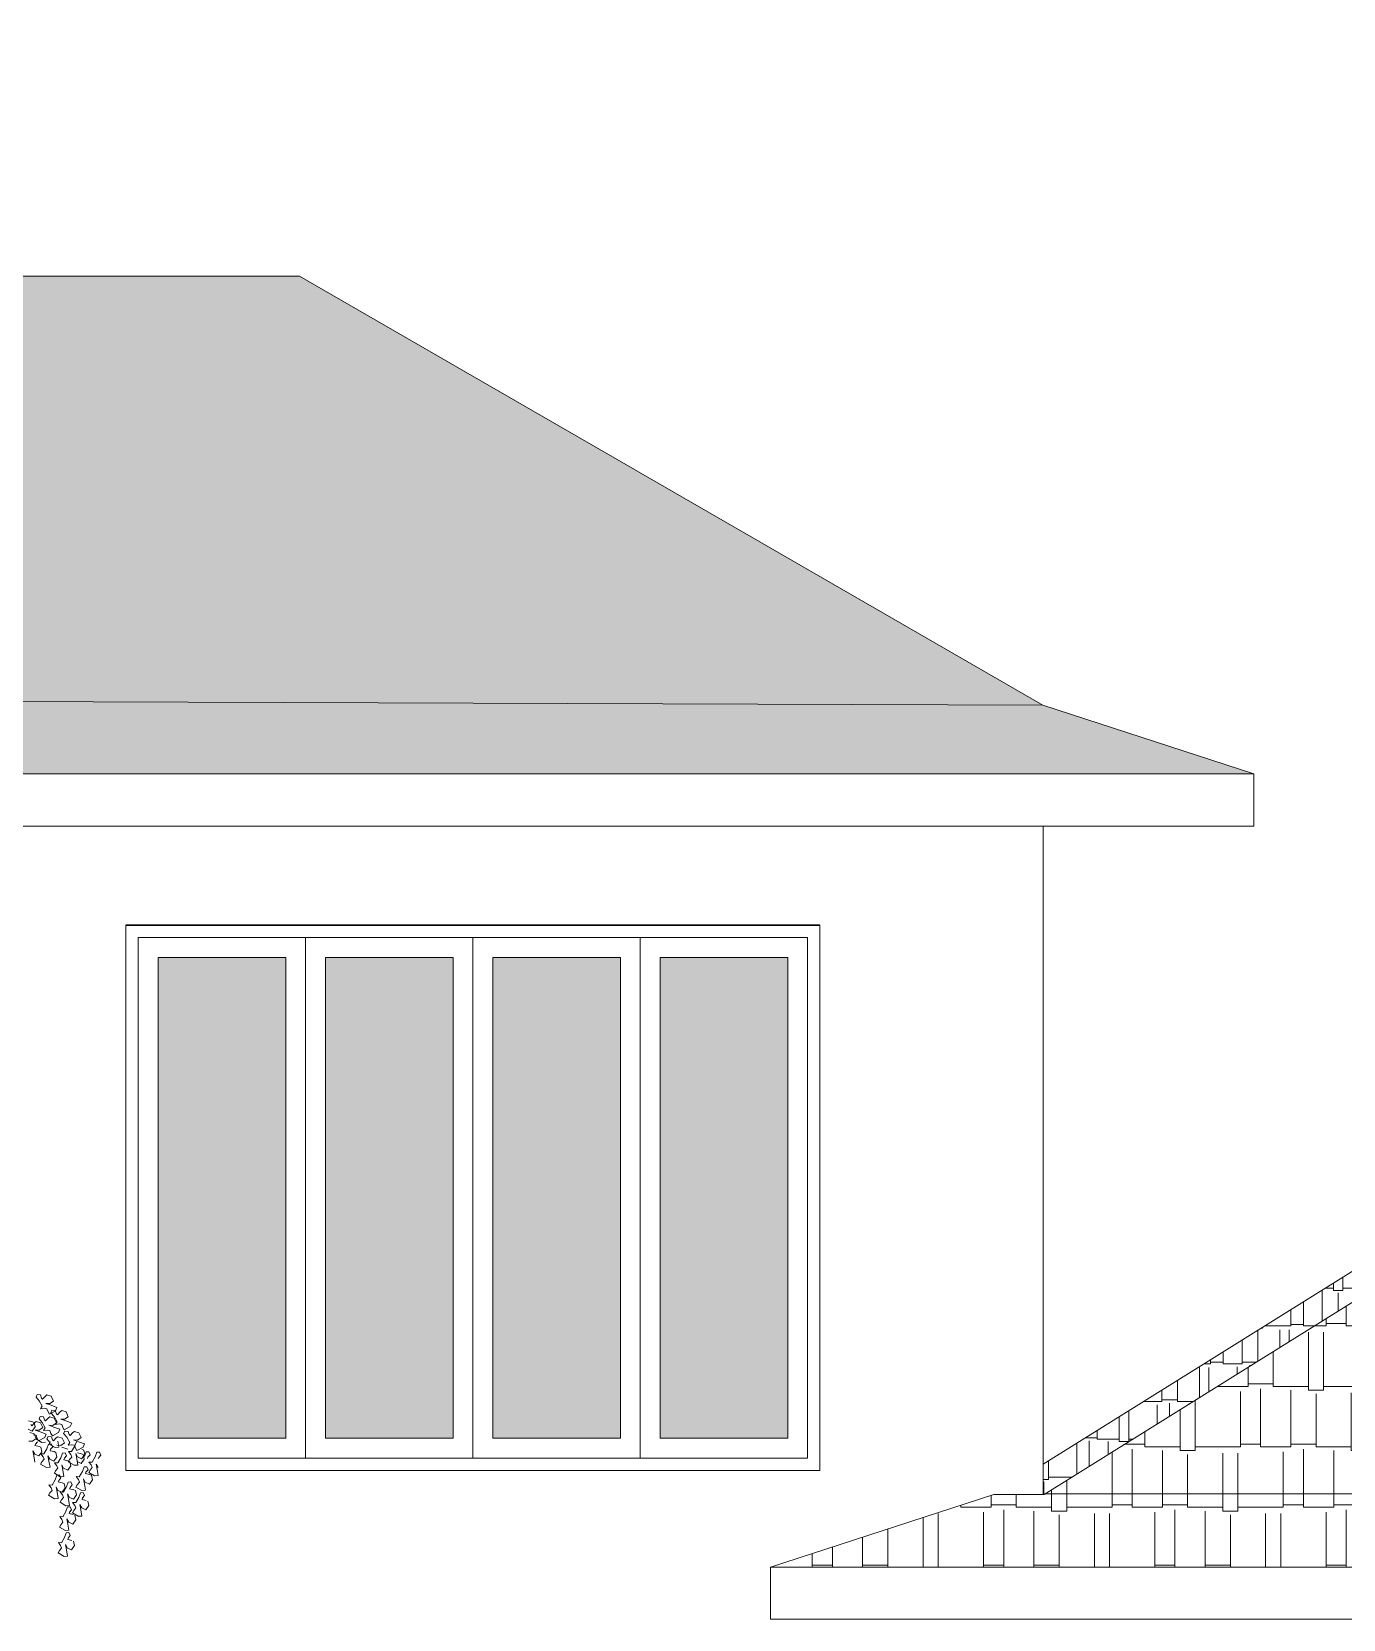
# Model space of a CAD drawing. Header units: metres. Extents: x -44 to 358, y -286 to 66.
# Drawn here: x 270.15 to 275.44, y 10.87 to 17.27 of the extents above; entities that cross this region are included whole.
import ezdxf

# ---------------------------------------------------------------- set-up
doc = ezdxf.new("R2010")
doc.units = ezdxf.units.M
doc.header["$LTSCALE"] = 0.3
doc.linetypes.add('CONTINU', pattern=[0])
for name, color, linetype, lineweight in [('A-WALL', 7, 'Continuous', 30), ('arbustos', 95, 'Continuous', 0), ('EL1', 150, 'Continuous', 13), ('EL3', 116, 'Continuous', 5)]:
    doc.layers.add(name, color=color, linetype=linetype, lineweight=lineweight)
doc.layers.add('matas', color=74, linetype='Continuous', lineweight=0, transparency=0.6)
pattern_1 = [(0, (-85.7094, -28.18395), (0.51816, 0.24384), [0.12192, -0.1016, 0.14224, -0.06096, 0.18288, -0.08128]), (0, (-85.58747, -28.17379), (0.51816, 0.24384), [0.1016, -0.38608, 0.08128, -0.12192]), (0, (-85.34363, -28.19919), (0.51816, 0.24384), [0.06096, -0.62992]), (90, (-85.70939, -28.18395), (-0.17272, 0.24384), [0.23368, -0.74168]), (90, (-85.58747, -28.18395), (-0.17272, 0.24384), [0.2286, -0.74676]), (90, (-85.48587, -28.18395), (-0.17272, 0.24384), [0.21336, -0.762]), (90, (-85.34363, -28.19919), (-0.17272, 0.24384), [0.23368, -0.74168]), (90, (-85.28267, -28.19919), (-0.17272, 0.24384), [0.23368, -0.74168]), (90, (-85.09979, -28.18395), (-0.17272, 0.24384), [0.22352, -0.75184])]

# ---------------------------------------------------------------- blocks, each defined once
blk = doc.blocks.new('A$C4E4C09DE')
at = {"layer": 'matas', "color": 97, "linetype": 'CONTINU', "true_color": 0x467138}
for p, q in [((22.44, 69.36), (21.4, 67.31)), ((24.34, 69.88), (22.44, 69.36)), ((24.99, 69.34), (24.34, 69.88)), ((26.19, 67.98), (24.99, 69.34)), ((27.13, 69.76), (26.64, 68.42)), ((28.58, 69.84), (27.13, 69.76)), ((29.03, 68.77), (28.58, 69.84)), ((15.78, 62.79), (14.74, 60.75)), ((17.67, 63.31), (15.78, 62.79)), ((18.33, 62.77), (17.67, 63.31)), ((19.53, 61.42), (18.33, 62.77)), ((22.42, 65.42), (19.82, 64.54)), ((19.82, 64.54), (20.43, 63.11)), ((20.47, 63.2), (19.98, 61.86)), ((20.43, 63.11), (22.98, 61.56)), ((21.92, 63.27), (20.47, 63.2)), ((20.93, 60.6), (22.37, 62.2)), ((21.4, 67.31), (22.96, 66.13)), ((22.37, 62.2), (21.92, 63.27)), ((24.66, 66.12), (22.42, 65.42)), ((22.96, 66.13), (24.66, 66.12)), ((22.98, 61.56), (23.62, 62.54)), ((23.62, 62.54), (24.12, 63.88)), ((24.12, 63.88), (25.31, 64.05)), ((25.31, 64.05), (26.91, 63.76)), ((26.64, 68.42), (26.19, 67.98)), ((26.21, 64.93), (27.6, 67.16)), ((26.91, 63.76), (26.21, 64.93)), ((27.6, 67.16), (29.03, 68.77)), ((15.75, 58.85), (13.16, 57.98)), ((13.16, 57.98), (13.76, 56.54)), ((13.76, 56.54), (16.32, 54.99)), ((14.74, 60.75), (16.29, 59.56)), ((17.99, 59.55), (15.75, 58.85)), ((16.29, 59.56), (17.99, 59.55)), ((16.32, 54.99), (16.96, 55.97)), ((16.96, 55.97), (17.45, 57.31)), ((17.45, 57.31), (18.65, 57.48)), ((20.81, 56), (18.22, 55.13)), ((18.65, 57.48), (20.25, 57.2)), ((19.98, 61.86), (19.53, 61.42)), ((19.55, 58.37), (20.93, 60.6)), ((20.25, 57.2), (19.55, 58.37)), ((20.84, 59.94), (19.8, 57.9)), ((19.8, 57.9), (21.35, 56.71)), ((23.06, 56.7), (20.81, 56)), ((22.73, 60.46), (20.84, 59.94)), ((21.35, 56.71), (23.06, 56.7)), ((23.39, 59.92), (22.73, 60.46)), ((24.59, 58.57), (23.39, 59.92)), ((25.04, 59.01), (24.59, 58.57)), ((24.61, 55.52), (26, 57.75)), ((25.31, 54.35), (24.61, 55.52)), ((25.53, 60.35), (25.04, 59.01)), ((26.98, 60.42), (25.53, 60.35)), ((26.71, 57.66), (25.67, 55.61)), ((25.67, 55.61), (27.22, 54.43)), ((26, 57.75), (27.43, 59.35)), ((28.6, 58.18), (26.71, 57.66)), ((27.43, 59.35), (26.98, 60.42)), ((29.25, 57.64), (28.6, 58.18)), ((29.44, 57.73), (28.95, 55.83)), ((28.95, 55.83), (30.2, 53.9)), ((30.45, 56.28), (29.25, 57.64)), ((30.24, 58.02), (29.44, 57.73)), ((32.01, 58.38), (30.24, 58.02)), ((30.9, 56.72), (30.45, 56.28)), ((9.89, 50.01), (7.3, 49.13)), ((7.3, 49.13), (7.9, 47.7)), ((9.92, 53.95), (8.88, 51.9)), ((8.88, 51.9), (10.43, 50.72)), ((12.14, 50.71), (9.89, 50.01)), ((11.81, 54.47), (9.92, 53.95)), ((10.43, 50.72), (12.14, 50.71)), ((11.54, 47.95), (10.87, 49.99)), ((11.1, 47.13), (11.59, 48.47)), ((11.59, 48.47), (12.79, 48.64)), ((12.47, 53.93), (11.81, 54.47)), ((13.67, 52.57), (12.47, 53.93)), ((12.79, 48.64), (14.39, 48.36)), ((14.12, 53.01), (13.67, 52.57)), ((13.69, 49.52), (15.08, 51.76)), ((14.39, 48.36), (13.69, 49.52)), ((14.61, 54.35), (14.12, 53.01)), ((16.06, 54.43), (14.61, 54.35)), ((15.08, 51.76), (16.51, 53.36)), ((16.51, 53.36), (16.06, 54.43)), ((17.11, 51.38), (16.07, 49.33)), ((16.07, 49.33), (17.62, 48.14)), ((19, 51.89), (17.11, 51.38)), ((18.22, 55.13), (18.82, 53.69)), ((18.99, 50.01), (18.45, 47.33)), ((18.82, 53.69), (21.38, 52.14)), ((19.66, 51.35), (19, 51.89)), ((20.86, 50), (19.66, 51.35)), ((20, 47.13), (22.62, 48.57)), ((21.31, 50.44), (20.86, 50)), ((21.71, 48.71), (21.05, 47.42)), ((21.8, 51.78), (21.31, 50.44)), ((21.38, 52.14), (22.02, 53.12)), ((22.86, 48.57), (21.71, 48.71)), ((23.25, 51.86), (21.8, 51.78)), ((22.02, 53.12), (22.51, 54.46)), ((22.62, 48.57), (22.09, 49.62)), ((22.27, 49.18), (23.7, 50.78)), ((22.51, 54.46), (23.71, 54.63)), ((23.53, 46.52), (22.86, 48.57)), ((23.7, 50.78), (23.25, 51.86)), ((23.71, 54.63), (25.31, 54.35)), ((26.68, 53.72), (24.08, 52.84)), ((24.08, 52.84), (24.69, 51.41)), ((24.31, 49.32), (25.85, 49.13)), ((24.69, 51.41), (27.25, 49.86)), ((25.85, 49.13), (28.47, 50.57)), ((28.92, 54.41), (26.68, 53.72)), ((27.22, 54.43), (28.92, 54.41)), ((27.25, 49.86), (27.89, 50.84)), ((27.7, 49.42), (28.62, 48.32)), ((27.89, 50.84), (28.38, 52.18)), ((29.37, 52.8), (28.33, 50.76)), ((28.33, 50.76), (29.88, 49.57)), ((28.38, 52.18), (29.57, 52.35)), ((28.62, 48.32), (28.78, 47.71)), ((31.26, 53.32), (29.37, 52.8)), ((29.88, 49.57), (31.58, 49.56)), ((30.2, 53.9), (32, 54.66)), ((0.66, 45.86), (0, 44.57)), ((0, 44.57), (0.91, 43.47)), ((1.82, 45.71), (0.66, 45.86)), ((0.91, 43.47), (1.07, 42.86)), ((2.48, 43.67), (1.82, 45.71)), ((3.72, 41.35), (2.48, 43.67)), ((5.32, 45.86), (4.66, 44.57)), ((4.66, 44.57), (5.58, 43.47)), ((6.48, 45.71), (5.32, 45.86)), ((5.58, 43.47), (5.74, 42.86)), ((7.15, 43.67), (6.48, 45.71)), ((7.56, 46.48), (7.06, 44.58)), ((7.06, 44.58), (8.32, 42.66)), ((7.7, 44.48), (7.2, 42.59)), ((7.2, 42.59), (8.45, 40.66)), ((8.35, 46.78), (7.56, 46.48)), ((8.49, 44.78), (7.7, 44.48)), ((7.9, 47.7), (10.46, 46.15)), ((8.32, 42.66), (10.12, 43.41)), ((8.45, 40.66), (10.25, 41.41)), ((10.27, 45.14), (8.49, 44.78)), ((10.46, 42.59), (9.92, 39.9)), ((10.12, 43.41), (10.98, 44.88)), ((10.46, 46.15), (11.1, 47.13)), ((10.98, 44.88), (10.46, 42.59)), ((12.78, 45.63), (11.54, 47.95)), ((12.64, 43.29), (13.1, 44.41)), ((13.56, 42.2), (12.64, 43.29)), ((14.14, 45.66), (12.78, 45.63)), ((13.1, 44.41), (14.14, 45.66)), ((14.22, 41.64), (13.42, 41.34)), ((14.09, 41.15), (13.56, 42.2)), ((15.99, 42), (14.22, 41.64)), ((17.08, 47.44), (14.49, 46.56)), ((15.58, 45), (14.92, 43.71)), ((14.92, 43.71), (15.83, 42.61)), ((16.73, 44.86), (15.58, 45)), ((15.83, 42.61), (15.99, 42)), ((17.4, 42.81), (16.73, 44.86)), ((18.64, 40.49), (17.4, 42.81)), ((17.62, 48.14), (19.33, 48.13)), ((18.45, 47.33), (20, 47.13)), ((19.55, 45.05), (19.05, 43.16)), ((19.05, 43.16), (20.31, 41.23)), ((20.34, 45.35), (19.55, 45.05)), ((20.31, 41.23), (22.11, 41.98)), ((22.12, 45.71), (20.34, 45.35)), ((21.05, 47.42), (21.96, 46.32)), ((21.96, 46.32), (22.12, 45.71)), ((22.11, 41.98), (22.97, 43.45)), ((22.97, 43.45), (22.45, 41.16)), ((24.77, 44.2), (23.53, 46.52)), ((24.63, 41.86), (25.09, 42.98)), ((25.55, 40.77), (24.63, 41.86)), ((26.13, 44.23), (24.77, 44.2)), ((25.09, 42.98), (26.13, 44.23)), ((26.21, 47.05), (25.71, 45.15)), ((25.71, 45.15), (26.96, 43.23)), ((27, 47.35), (26.21, 47.05)), ((26.96, 43.23), (28.77, 43.98)), ((28.78, 47.71), (27, 47.35)), ((29.11, 43.16), (28.57, 40.47)), ((28.77, 43.98), (29.63, 45.45)), ((29.63, 45.45), (29.11, 43.16)), ((1.4, 38.31), (0.86, 35.63)), ((0.86, 35.63), (2.41, 35.43)), ((1.06, 39.13), (1.92, 40.6)), ((1.92, 40.6), (1.4, 38.31)), ((2.41, 35.43), (5.03, 36.87)), ((3.83, 35.64), (3.33, 33.74)), ((3.59, 39.01), (4.04, 40.13)), ((4.5, 37.92), (3.59, 39.01)), ((5.09, 41.38), (3.72, 41.35)), ((4.62, 35.93), (3.83, 35.64)), ((4.04, 40.13), (5.09, 41.38)), ((5.03, 36.87), (4.5, 37.92)), ((6.4, 36.3), (4.62, 35.93)), ((5.98, 39.3), (5.33, 38)), ((5.33, 38), (6.24, 36.91)), ((7.14, 39.15), (5.98, 39.3)), ((6.24, 36.91), (6.4, 36.3)), ((7.81, 37.11), (7.14, 39.15)), ((9.05, 34.79), (7.81, 37.11)), ((10.41, 34.82), (9.05, 34.79)), ((9.37, 33.57), (10.41, 34.82)), ((9.92, 39.9), (11.47, 39.71)), ((11.47, 39.71), (14.09, 41.15)), ((13.42, 41.34), (12.93, 39.45)), ((12.93, 39.45), (14.18, 37.52)), ((14.18, 37.52), (15.98, 38.27)), ((16.32, 37.45), (15.78, 34.77)), ((15.78, 34.77), (17.33, 34.57)), ((15.98, 38.27), (16.84, 39.74)), ((16.84, 39.74), (16.32, 37.45)), ((17.71, 35.3), (17.05, 34.01)), ((17.33, 34.57), (19.95, 36.01)), ((18.86, 35.15), (17.71, 35.3)), ((18.51, 38.16), (18.96, 39.27)), ((19.42, 37.06), (18.51, 38.16)), ((20.01, 40.52), (18.64, 40.49)), ((19.53, 33.11), (18.86, 35.15)), ((18.96, 39.27), (20.01, 40.52)), ((19.95, 36.01), (19.42, 37.06)), ((22.45, 41.16), (21.91, 38.48)), ((21.91, 38.48), (23.46, 38.28)), ((23.46, 38.28), (26.08, 39.72)), ((26.08, 39.72), (25.55, 40.77)), ((3.33, 33.74), (4.59, 31.82)), ((4.59, 31.82), (6.39, 32.57)), ((6.73, 31.75), (6.19, 29.06)), ((6.19, 29.06), (7.74, 28.87)), ((6.39, 32.57), (7.25, 34.04)), ((7.13, 28.05), (6.47, 26.76)), ((7.25, 34.04), (6.73, 31.75)), ((8.28, 27.91), (7.13, 28.05)), ((7.74, 28.87), (10.36, 30.31)), ((8.95, 25.87), (8.28, 27.91)), ((8.91, 32.45), (9.37, 33.57)), ((9.83, 31.35), (8.91, 32.45)), ((10.36, 30.31), (9.83, 31.35)), ((10.49, 28.79), (10, 26.89)), ((11.29, 29.08), (10.49, 28.79)), ((13.06, 29.44), (11.29, 29.08)), ((12.65, 32.44), (11.99, 31.15)), ((11.99, 31.15), (12.9, 30.05)), ((13.81, 32.3), (12.65, 32.44)), ((12.9, 30.05), (13.06, 29.44)), ((14.47, 30.25), (13.81, 32.3)), ((15.71, 27.94), (14.47, 30.25)), ((15.55, 31.64), (15.05, 29.74)), ((15.05, 29.74), (16.31, 27.82)), ((16.34, 31.94), (15.55, 31.64)), ((17.08, 27.96), (15.71, 27.94)), ((16.03, 26.72), (17.08, 27.96)), ((16.31, 27.82), (18.11, 28.57)), ((18.12, 32.3), (16.34, 31.94)), ((17.05, 34.01), (17.96, 32.91)), ((18.45, 27.75), (17.91, 25.06)), ((17.96, 32.91), (18.12, 32.3)), ((18.11, 28.57), (18.97, 30.04)), ((18.97, 30.04), (18.45, 27.75)), ((20.77, 30.79), (19.53, 33.11)), ((20.64, 28.45), (21.09, 29.57)), ((21.55, 27.36), (20.64, 28.45)), ((22.13, 30.82), (20.77, 30.79)), ((21.09, 29.57), (22.13, 30.82)), ((4.97, 24.4), (4.47, 22.5)), ((4.47, 22.5), (5.73, 20.58)), ((5.73, 20.58), (7.53, 21.33)), ((7.54, 25.06), (5.77, 24.69)), ((6.47, 26.76), (7.38, 25.67)), ((7.38, 25.67), (7.54, 25.06)), ((7.53, 21.33), (8.39, 22.8)), ((8.39, 22.8), (7.87, 20.51)), ((10.19, 23.55), (8.95, 25.87)), ((10, 26.89), (11.25, 24.96)), ((10.06, 21.21), (10.51, 22.33)), ((10.97, 20.11), (10.06, 21.21)), ((11.56, 23.57), (10.19, 23.55)), ((10.51, 22.33), (11.56, 23.57)), ((11.25, 24.96), (13.05, 25.72)), ((12.55, 21.68), (11.89, 20.39)), ((13.7, 21.54), (12.55, 21.68)), ((13.39, 24.89), (12.85, 22.21)), ((12.85, 22.21), (14.4, 22.01)), ((13.05, 25.72), (13.91, 27.18)), ((13.91, 27.18), (13.39, 24.89)), ((14.37, 19.49), (13.7, 21.54)), ((14.4, 22.01), (17.02, 23.46)), ((15.58, 25.6), (16.03, 26.72)), ((16.49, 24.5), (15.58, 25.6)), ((17.02, 23.46), (16.49, 24.5)), ((17.91, 25.06), (19.46, 24.87)), ((19.46, 24.87), (22.08, 26.31)), ((22.08, 26.31), (21.55, 27.36)), ((7.87, 20.51), (7.33, 17.82)), ((7.33, 17.82), (8.88, 17.63)), ((8.88, 17.63), (11.5, 19.07)), ((10.39, 18.02), (9.89, 16.13)), ((9.89, 16.13), (11.15, 14.2)), ((11.5, 19.07), (10.97, 20.11)), ((11.15, 14.2), (12.95, 14.96)), ((12.96, 18.68), (11.19, 18.32)), ((11.89, 20.39), (12.8, 19.29)), ((13.29, 14.13), (12.75, 11.45)), ((12.8, 19.29), (12.96, 18.68)), ((12.95, 14.96), (13.81, 16.42)), ((13.81, 16.42), (13.29, 14.13)), ((15.61, 17.18), (14.37, 19.49)), ((15.48, 14.84), (15.93, 15.96)), ((16.39, 13.74), (15.48, 14.84)), ((16.97, 17.2), (15.61, 17.18)), ((15.93, 15.96), (16.97, 17.2)), ((13.15, 7.43), (11.38, 7.07)), ((12.74, 10.43), (12.08, 9.14)), ((12.08, 9.14), (12.99, 8.04)), ((13.89, 10.28), (12.74, 10.43)), ((12.75, 11.45), (14.3, 11.25)), ((12.99, 8.04), (13.15, 7.43)), ((14.56, 8.24), (13.89, 10.28)), ((14.3, 11.25), (16.92, 12.69)), ((15.8, 5.92), (14.56, 8.24)), ((16.92, 12.69), (16.39, 13.74)), ((10.58, 6.77), (10.08, 4.87)), ((10.08, 4.87), (11.34, 2.95)), ((11.34, 2.95), (13.14, 3.7)), ((13.48, 2.88), (12.94, 0.19)), ((12.94, 0.19), (14.49, 0)), ((13.14, 3.7), (14, 5.17)), ((14, 5.17), (13.48, 2.88)), ((14.49, 0), (17.11, 1.44)), ((15.67, 3.58), (16.12, 4.7)), ((16.58, 2.49), (15.67, 3.58)), ((17.16, 5.95), (15.8, 5.92)), ((16.12, 4.7), (17.16, 5.95)), ((17.11, 1.44), (16.58, 2.49))]:
    blk.add_line(p, q, dxfattribs=at)

msp = doc.modelspace()

# ---------------------------------------------------------------- hatches: boundary and pattern name
at = {"layer": 'EL1'}
h = msp.add_hatch(dxfattribs=at)
h.set_pattern_fill('AR-RSHKE', color=256, scale=0.0008)
h.set_pattern_definition(pattern_1)
h.paths.add_polyline_path([(271.2261589, 16.284533), (256.4761589, 16.284533), (254.7673386, 17.2711209), (252.7581597, 17.2711209), (248.2100085, 14.6452446), (247.0761589, 14.2768345), (275.0761589, 14.2768345), (274.2240432, 14.5537037)])
at = {"layer": 'EL1', "transparency": 33554572}
h = msp.add_hatch(color=256, dxfattribs=at)
h.dxf.hatch_style = 1
h.set_gradient(color1=(202, 249, 252), color2=(229, 255, 255), tint=1, name='CYLINDER')
h.paths.add_polyline_path([(271.8455589, 13.5365421), (271.3305589, 13.5365421), (271.3305589, 11.5965421), (271.8455589, 11.5965421)])
h.paths.add_polyline_path([(270.6555589, 13.5365421), (271.1705589, 13.5365421), (271.1705589, 11.5965421), (270.6555589, 11.5965421)])
h = msp.add_hatch(color=256, dxfattribs=at)
h.dxf.hatch_style = 1
h.set_gradient(color1=(202, 249, 252), color2=(229, 255, 255), tint=1, name='CYLINDER')
h.paths.add_polyline_path([(272.0055589, 13.5365421), (272.5205589, 13.5365421), (272.5205589, 11.5965421), (272.0055589, 11.5965421)])
h.paths.add_polyline_path([(273.1955589, 13.5365421), (272.6805589, 13.5365421), (272.6805589, 11.5965421), (273.1955589, 11.5965421)])
at = {"layer": 'EL1'}
h = msp.add_hatch(dxfattribs=at)
h.set_pattern_fill('AR-RSHKE', color=256, scale=0.0008)
h.set_pattern_definition(pattern_1)
h.paths.add_polyline_path([(278.8211589, 13.3694685), (277.4311589, 13.3694685), (274.2261589, 11.3667623), (274.2261589, 11.3692623), (274.0261589, 11.3692623), (273.1261589, 11.0768345), (282.9261589, 11.0768345), (282.0178242, 11.3719704)])
at = {"layer": 'EL3'}
h = msp.add_hatch(dxfattribs=at)
h.set_pattern_fill('AR-RSHKE', color=256, scale=0.0005)
h.set_pattern_definition([(0, (-85.70939, -28.18395), (0.32385, 0.1524), [0.0762, -0.0635, 0.0889, -0.0381, 0.1143, -0.0508]), (0, (-85.63319, -28.1776), (0.32385, 0.1524), [0.0635, -0.2413, 0.0508, -0.0762]), (0, (-85.48079, -28.19347), (0.32385, 0.1524), [0.0381, -0.3937]), (90, (-85.70939, -28.18395), (-0.10795, 0.1524), [0.14605, -0.46355]), (90, (-85.63319, -28.18395), (-0.10795, 0.1524), [0.142875, -0.466725]), (90, (-85.56969, -28.18395), (-0.10795, 0.1524), [0.13335, -0.47625]), (90, (-85.48079, -28.19347), (-0.10795, 0.1524), [0.14605, -0.46355]), (90, (-85.44269, -28.19347), (-0.10795, 0.1524), [0.14605, -0.46355]), (90, (-85.32839, -28.18395), (-0.10795, 0.1524), [0.1397, -0.4699])])
h.paths.add_polyline_path([(277.4311589, 13.3694685), (277.2311589, 13.3694685), (274.2261589, 11.4917361), (274.2261589, 11.3692623), (274.2301598, 11.3692623)])

# ---------------------------------------------------------------- linework, layer by layer
at = {"layer": 'A-WALL'}
msp.add_line((270.5255589, 13.6665421), (273.3255589, 13.6665421), dxfattribs=at)
at = {"layer": 'EL1'}
for p, q in [((271.2261589, 16.284533), (256.4761589, 16.284533)), ((274.2240432, 14.5537037), (271.2261589, 16.284533)), ((248.2100085, 14.6452446), (274.2240432, 14.5537037)), ((275.0761589, 14.2768345), (274.2240432, 14.5537037)), ((247.0761589, 14.2768345), (275.0761589, 14.2768345)), ((275.0761589, 14.0665421), (275.0761589, 14.2768345)), ((275.0761589, 14.0665421), (247.0761589, 14.0665421)), ((274.2261589, 14.0665421), (274.2261589, 11.3692623)), ((271.2505589, 13.6165421), (271.2505589, 11.5165421)), ((271.9255589, 13.6165421), (271.9255589, 11.5165421)), ((272.6005589, 13.6165421), (272.6005589, 11.5165421)), ((277.4311589, 13.3694685), (274.2301598, 11.3692623)), ((274.0261589, 11.3692623), (273.1261589, 11.0768345)), ((274.2301598, 11.3692623), (274.0261589, 11.3692623)), ((274.2344937, 11.3719704), (282.0179137, 11.3719704)), ((273.1261589, 11.0768345), (282.9261589, 11.0768345)), ((273.1261589, 11.0768345), (273.1261589, 10.8665421)), ((282.9261589, 10.8665421), (273.1261589, 10.8665421))]:
    msp.add_line(p, q, dxfattribs=at)
for points in [[(273.3255589, 13.6665421), (270.5255589, 13.6665421), (270.5255589, 11.4665421), (273.3255589, 11.4665421)], [(273.2755589, 13.6165421), (270.5755589, 13.6165421), (270.5755589, 11.5165421), (273.2755589, 11.5165421)], [(270.6555589, 13.5365421), (271.1705589, 13.5365421), (271.1705589, 11.5965421), (270.6555589, 11.5965421)], [(271.8455589, 13.5365421), (271.3305589, 13.5365421), (271.3305589, 11.5965421), (271.8455589, 11.5965421)], [(272.0055589, 13.5365421), (272.5205589, 13.5365421), (272.5205589, 11.5965421), (272.0055589, 11.5965421)], [(273.1955589, 13.5365421), (272.6805589, 13.5365421), (272.6805589, 11.5965421), (273.1955589, 11.5965421)]]:
    msp.add_lwpolyline(points, close=True, dxfattribs=at)
at = {"layer": 'EL3'}
msp.add_line((277.2311589, 13.3694685), (274.2261589, 11.4917361), dxfattribs=at)

# ---------------------------------------------------------------- block references
at = {"layer": 'arbustos', "xscale": -0.009285680329938381, "yscale": 0.009285680329938381, "zscale": 0.009285680329938381, "rotation": 358}
msp.add_blockref('A$C4E4C09DE', (270.4107445, 11.1152909, 0), dxfattribs=at)

doc.saveas('drawing.dxf')
